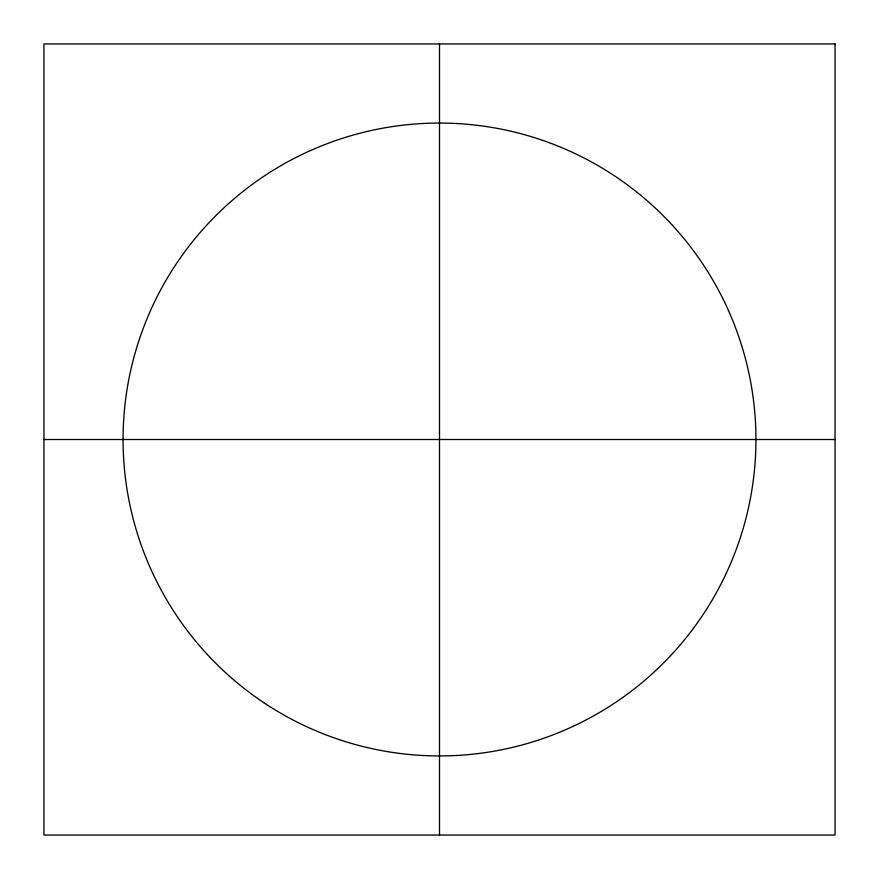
<?xml version="1.0" encoding="UTF-8"?>
<svg xmlns="http://www.w3.org/2000/svg" width="879" height="879" viewBox="0 0 879 879"><rect width="100%" height="100%" fill="white"/><g stroke="black" fill="none" stroke-linecap="round" stroke-linejoin="round"><path stroke-width="1.32" d="M43.95 439.5L835.05 439.5M439.5 43.95L439.5 835.05M835.05 43.95L43.95 43.95L43.95 835.05L835.05 835.05L835.05 43.95M263.7 702.607A316.44 316.44 0 0 0 755.259 460.2A316.44 316.44 0 0 0 299.541 155.693A316.44 316.44 0 0 0 263.7 702.607"/></g></svg>
